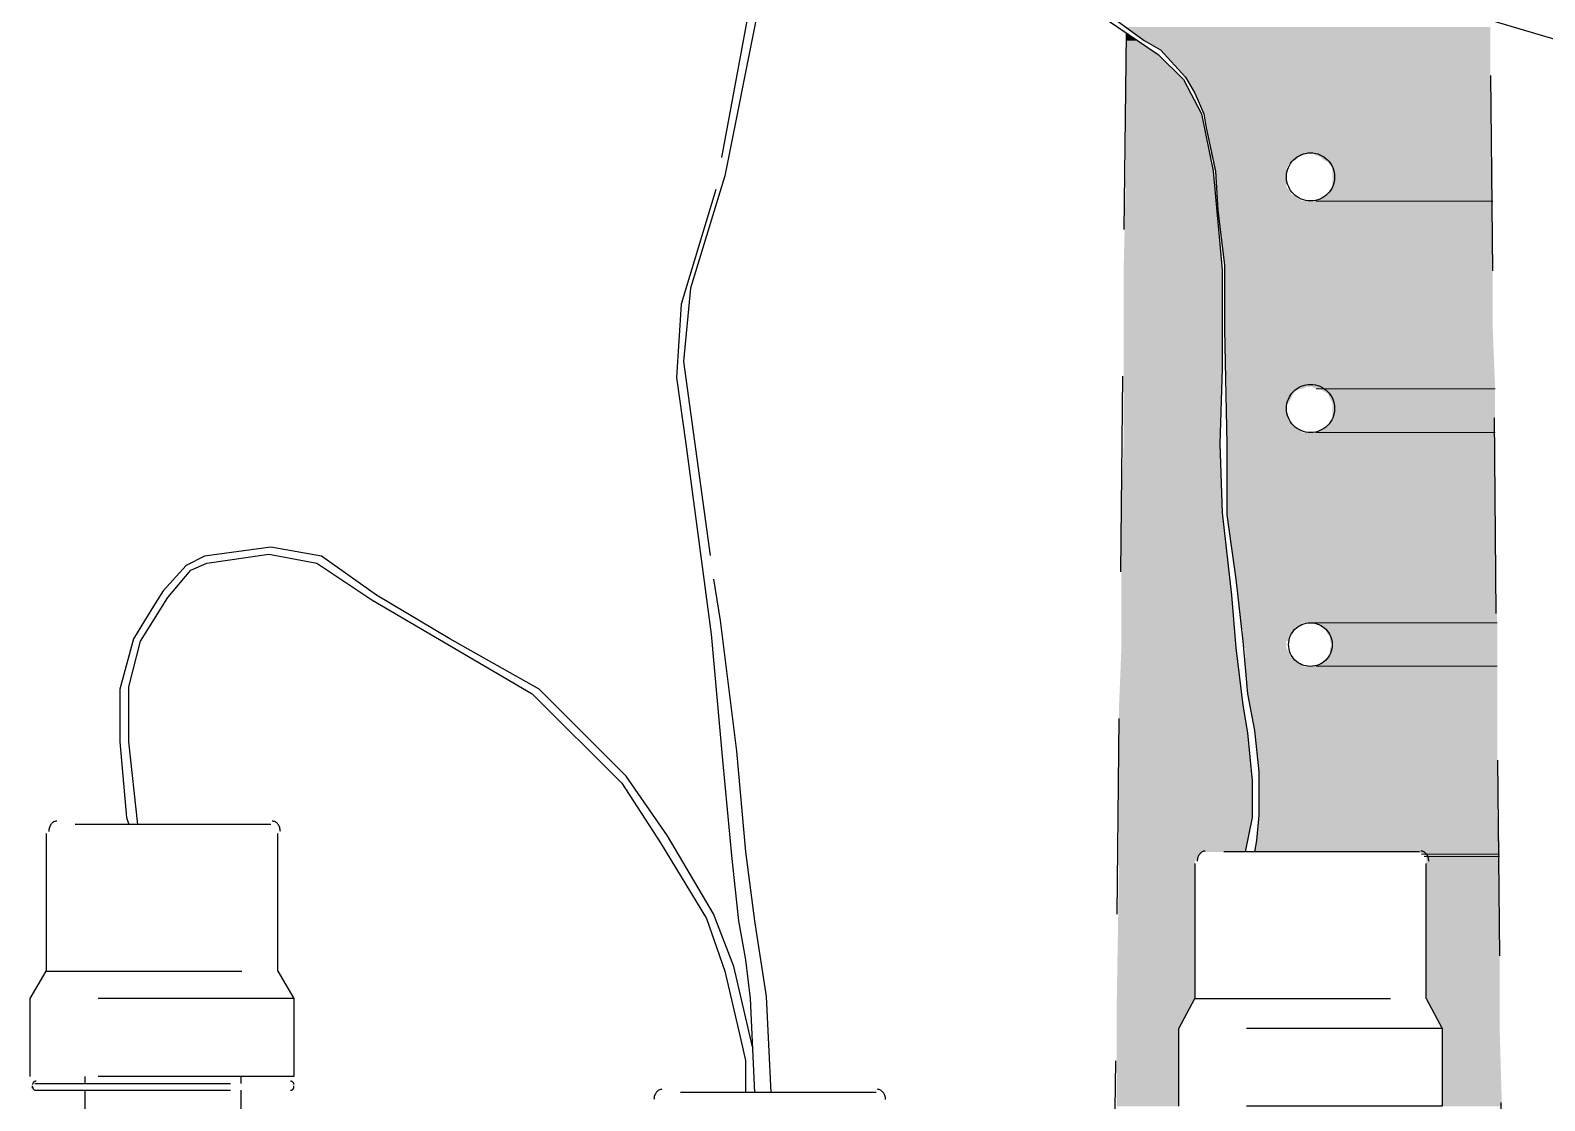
# Model space of a CAD drawing. Header units: metres. Extents: x 2999 to 3164, y 1641 to 1678.
# Drawn here: x 3118.203 to 3119.751, y 1666.225 to 1667.319 of the extents above; entities that cross this region are included whole.
import ezdxf

# ---------------------------------------------------------------- set-up
doc = ezdxf.new("R2010")
doc.units = ezdxf.units.M
doc.linetypes.add('CONTORNO_QUADRO_T', pattern=[0.35, 0.2, -0.15])
doc.layers.add('PDF29_Geometry', color=7, linetype='Continuous')
doc.layers.add('PDF29_Solid Fills', color=7, linetype='Continuous', true_color=0x939598)

msp = doc.modelspace()

# ---------------------------------------------------------------- linework, layer by layer
at = {"layer": 'PDF29_Geometry', "linetype": 'CONTORNO_QUADRO_T', "lineweight": 25}
for points in [[(3118.852, 1668.3486), (3118.9129, 1668.2478), (3118.9504, 1668.1752), (3118.9996, 1667.9666), (3119.0114, 1667.8003), (3118.9973, 1667.6785), (3118.9739, 1667.5449), (3118.9458, 1667.3856), (3118.9036, 1667.156), (3118.8684, 1667.0388), (3118.8637, 1666.9638), (3118.8731, 1666.8959), (3118.8989, 1666.7014), (3118.9106, 1666.5726), (3118.92, 1666.4718), (3118.927, 1666.4085), (3118.934, 1666.3687), (3118.9387, 1666.3289), (3118.9434, 1666.2328)], [(3118.8708, 1668.3556), (3118.9575, 1668.1892), (3119.0114, 1667.9807), (3119.016, 1667.812), (3119.0067, 1667.6995), (3118.9458, 1667.334), (3118.9129, 1667.17), (3118.8778, 1667.0552), (3118.8708, 1666.9802), (3118.9012, 1666.7577), (3118.9083, 1666.7155), (3118.9247, 1666.5819), (3118.934, 1666.4788), (3118.9434, 1666.4085), (3118.9551, 1666.3312), (3118.9598, 1666.2328)], [(3119.8361, 1667.2872), (3119.726, 1667.32), (3119.6252, 1667.3504), (3119.6018, 1667.3575), (3119.583, 1667.3739), (3119.5151, 1667.4231), (3119.4518, 1667.5004), (3119.3487, 1667.6199), (3119.33, 1667.648), (3119.3019, 1667.7159), (3119.2503, 1667.812), (3119.1965, 1667.901), (3119.1074, 1668.0276), (3118.9176, 1668.2666)], [(3119.3042, 1667.3293), (3119.3558, 1667.2942), (3119.3816, 1667.2684), (3119.4003, 1667.2333), (3119.412, 1667.1747), (3119.4214, 1667.074), (3119.4214, 1666.9732), (3119.419, 1666.8959), (3119.4214, 1666.8256), (3119.4308, 1666.7413), (3119.4354, 1666.6874), (3119.4425, 1666.6288), (3119.4472, 1666.6007), (3119.4518, 1666.5515), (3119.4518, 1666.514), (3119.4448, 1666.4788)], [(3119.3066, 1667.334), (3119.3417, 1667.3083), (3119.3581, 1667.2989), (3119.3839, 1667.2708), (3119.3933, 1667.2544), (3119.4026, 1667.2333), (3119.405, 1667.2192), (3119.4144, 1667.1747), (3119.4167, 1667.1349), (3119.4237, 1667.0786), (3119.4237, 1667.013), (3119.4261, 1666.8959), (3119.4261, 1666.8233), (3119.4354, 1666.7577), (3119.4425, 1666.6944), (3119.4472, 1666.6405), (3119.4542, 1666.603), (3119.4589, 1666.5608), (3119.4589, 1666.5163), (3119.4565, 1666.4905), (3119.4542, 1666.4788)], [(3119.7119, 1665.6728), (3119.6955, 1667.3293)], [(3119.323, 1667.3153), (3119.3066, 1665.7267)], [(3118.9411, 1666.2797), (3118.9223, 1666.3617), (3118.9012, 1666.4156), (3118.8544, 1666.4952), (3118.8122, 1666.5562), (3118.7232, 1666.6452), (3118.6318, 1666.6967), (3118.5568, 1666.7413), (3118.5006, 1666.7811), (3118.449, 1666.7905), (3118.3811, 1666.7811), (3118.3623, 1666.7717), (3118.3389, 1666.7459), (3118.3272, 1666.7272), (3118.3085, 1666.6967), (3118.2944, 1666.6452), (3118.2944, 1666.5913), (3118.3014, 1666.514), (3118.3038, 1666.507)], [(3118.3131, 1666.507), (3118.3038, 1666.5913), (3118.3038, 1666.6475), (3118.3155, 1666.6944), (3118.3436, 1666.7389), (3118.367, 1666.767), (3118.3834, 1666.7741), (3118.4467, 1666.7834), (3118.4959, 1666.7741), (3118.5521, 1666.7366), (3118.7161, 1666.6405), (3118.8075, 1666.5491), (3118.8473, 1666.4882), (3118.8942, 1666.4109), (3118.9129, 1666.357), (3118.9293, 1666.2867), (3118.934, 1666.2656), (3118.934, 1666.2328)], [(3118.449, 1666.507), (3118.2288, 1666.507)], [(3118.2194, 1666.4976), (3118.2194, 1666.357), (3118.4561, 1666.357), (3118.4561, 1666.4976)], [(3119.6229, 1666.4788), (3119.4026, 1666.4788)], [(3119.3933, 1666.4671), (3119.3933, 1666.3289), (3119.6299, 1666.3289), (3119.6299, 1666.4671)], [(3118.4561, 1666.357), (3118.4725, 1666.3289), (3118.4725, 1666.2492), (3118.203, 1666.2492), (3118.203, 1666.3289), (3118.2194, 1666.357)], [(3118.4725, 1666.3289), (3118.203, 1666.3289)], [(3119.6299, 1666.3289), (3119.6463, 1666.2984), (3119.6463, 1666.2188), (3119.3769, 1666.2188), (3119.3769, 1666.2984), (3119.3933, 1666.3289)], [(3119.6463, 1666.2984), (3119.3769, 1666.2984)], [(3118.2054, 1666.2375), (3118.2054, 1666.2398)], [(3118.2077, 1666.2422), (3118.4678, 1666.2422)], [(3118.2592, 1666.2422), (3118.2592, 1666.2492)], [(3118.4186, 1666.2422), (3118.4186, 1666.2492)], [(3118.4725, 1666.2375), (3118.4725, 1666.2398)], [(3118.2077, 1666.2352), (3118.4678, 1666.2352)], [(3118.2592, 1666.1696), (3118.2592, 1666.2352)], [(3118.4186, 1666.1696), (3118.4186, 1666.2352)], [(3119.0676, 1666.2328), (3118.8473, 1666.2328)]]:
    msp.add_lwpolyline(points, dxfattribs=at)
at = {"layer": 'PDF29_Geometry', "color": 252, "linetype": 'CONTORNO_QUADRO_T', "lineweight": 0, "true_color": 0x939598}
for points in [[(3119.6979, 1667.1442), (3119.5174, 1667.1442), (3119.6979, 1667.1442)], [(3119.7002, 1666.9521), (3119.5174, 1666.9521), (3119.7002, 1666.9521)], [(3119.7002, 1666.9076), (3119.5174, 1666.9076), (3119.7002, 1666.9076)], [(3119.7025, 1666.7131), (3119.5128, 1666.7131), (3119.7025, 1666.7131)], [(3119.7025, 1666.6686), (3119.5174, 1666.6686), (3119.7025, 1666.6686)], [(3119.7049, 1666.4765), (3119.6252, 1666.4765), (3119.7049, 1666.4765)], [(3119.7049, 1666.4741), (3119.6276, 1666.4741), (3119.7049, 1666.4741)]]:
    msp.add_lwpolyline(points, dxfattribs=at)
at = {"layer": 'PDF29_Geometry', "linetype": 'CONTORNO_QUADRO_T', "lineweight": 25}
for centre, radius in [((3119.5116, 1667.1689), 0.0246), ((3119.5116, 1666.9322), 0.0246), ((3119.5115, 1666.6908), 0.0223)]:
    msp.add_circle(centre, radius, dxfattribs=at)
for points in [[(3118.2301, 1666.5103), (3118.2256, 1666.5103), (3118.2219, 1666.5056), (3118.2219, 1666.4998)], [(3118.4586, 1666.4998), (3118.4586, 1666.5056), (3118.4549, 1666.5103), (3118.4504, 1666.5103)], [(3119.404, 1666.4798), (3119.3995, 1666.4798), (3119.3958, 1666.4751), (3119.3958, 1666.4693)], [(3119.6325, 1666.4693), (3119.6325, 1666.4751), (3119.6288, 1666.4798), (3119.6243, 1666.4798)], [(3118.2089, 1666.2445), (3118.2069, 1666.2445), (3118.2054, 1666.2429), (3118.2054, 1666.241)], [(3118.2054, 1666.2387), (3118.2054, 1666.2368), (3118.2069, 1666.2352), (3118.2089, 1666.2352)], [(3118.4725, 1666.241), (3118.4725, 1666.2429), (3118.4709, 1666.2445), (3118.4689, 1666.2445)], [(3118.4689, 1666.2352), (3118.4709, 1666.2352), (3118.4725, 1666.2368), (3118.4725, 1666.2387)], [(3118.8487, 1666.2362), (3118.8442, 1666.2362), (3118.8405, 1666.2314), (3118.8405, 1666.2256)], [(3119.0772, 1666.2256), (3119.0772, 1666.2314), (3119.0735, 1666.2362), (3119.069, 1666.2362)]]:
    msp.add_open_spline(points, degree=3, dxfattribs=at)
at = {"layer": 'PDF29_Solid Fills', "linetype": 'CONTORNO_QUADRO_T', "transparency": 33554559}
for points in [[(3119.6955, 1667.3223), (3119.323, 1667.3223), (3119.6955, 1667.3083)], [(3119.323, 1667.3223), (3119.6955, 1667.3083), (3119.3417, 1667.3083)], [(3119.323, 1667.3153), (3119.3347, 1667.3083), (3119.323, 1667.3083)], [(3119.3347, 1667.3083), (3119.323, 1667.3083), (3119.3558, 1667.2942)], [(3119.323, 1667.3083), (3119.3558, 1667.2942), (3119.323, 1667.2942)], [(3119.6955, 1667.3083), (3119.3417, 1667.3083), (3119.6955, 1667.2989)], [(3119.3417, 1667.3083), (3119.6955, 1667.2989), (3119.3581, 1667.2989)], [(3119.3558, 1667.2942), (3119.323, 1667.2942), (3119.3816, 1667.2684)], [(3119.323, 1667.2942), (3119.3816, 1667.2684), (3119.323, 1667.2684)], [(3119.6955, 1667.2989), (3119.3581, 1667.2989), (3119.6955, 1667.2708)], [(3119.3581, 1667.2989), (3119.6955, 1667.2708), (3119.3839, 1667.2708)], [(3119.3816, 1667.2684), (3119.323, 1667.2684), (3119.4003, 1667.2333)], [(3119.323, 1667.2684), (3119.4003, 1667.2333), (3119.323, 1667.2333)], [(3119.6955, 1667.2708), (3119.3839, 1667.2708), (3119.6955, 1667.2544)], [(3119.3839, 1667.2708), (3119.6955, 1667.2544), (3119.3933, 1667.2544)], [(3119.6955, 1667.2544), (3119.3933, 1667.2544), (3119.6955, 1667.2333)], [(3119.3933, 1667.2544), (3119.6955, 1667.2333), (3119.4026, 1667.2333)], [(3119.4003, 1667.2333), (3119.323, 1667.2333), (3119.412, 1667.1747)], [(3119.323, 1667.2333), (3119.412, 1667.1747), (3119.323, 1667.1747)], [(3119.6955, 1667.2333), (3119.4026, 1667.2333), (3119.6955, 1667.2192)], [(3119.4026, 1667.2333), (3119.6955, 1667.2192), (3119.405, 1667.2192)], [(3119.6955, 1667.2192), (3119.405, 1667.2192), (3119.6955, 1667.1935)], [(3119.405, 1667.2192), (3119.6955, 1667.1935), (3119.4097, 1667.1935)], [(3119.5081, 1667.1935), (3119.4097, 1667.1935), (3119.5034, 1667.1911)], [(3119.4097, 1667.1935), (3119.5034, 1667.1911), (3119.4097, 1667.1911)], [(3119.5034, 1667.1911), (3119.4097, 1667.1911), (3119.4987, 1667.1888)], [(3119.4097, 1667.1911), (3119.4987, 1667.1888), (3119.4097, 1667.1888)], [(3119.4987, 1667.1888), (3119.4097, 1667.1888), (3119.4964, 1667.1864)], [(3119.4097, 1667.1888), (3119.4964, 1667.1864), (3119.412, 1667.1864)], [(3119.4964, 1667.1864), (3119.412, 1667.1864), (3119.4917, 1667.1841)], [(3119.412, 1667.1864), (3119.4917, 1667.1841), (3119.412, 1667.1841)], [(3119.4917, 1667.1841), (3119.412, 1667.1841), (3119.4893, 1667.1817)], [(3119.412, 1667.1841), (3119.4893, 1667.1817), (3119.412, 1667.1817)], [(3119.4893, 1667.1817), (3119.412, 1667.1817), (3119.487, 1667.1771)], [(3119.412, 1667.1817), (3119.487, 1667.1771), (3119.412, 1667.1771)], [(3119.6955, 1667.1935), (3119.5128, 1667.1935), (3119.6955, 1667.1911)], [(3119.5128, 1667.1935), (3119.6955, 1667.1911), (3119.5174, 1667.1911)], [(3119.6955, 1667.1911), (3119.5174, 1667.1911), (3119.6955, 1667.1888)], [(3119.5174, 1667.1911), (3119.6955, 1667.1888), (3119.5221, 1667.1888)], [(3119.6955, 1667.1888), (3119.5221, 1667.1888), (3119.6979, 1667.1864)], [(3119.5221, 1667.1888), (3119.6979, 1667.1864), (3119.5245, 1667.1864)], [(3119.6979, 1667.1864), (3119.5245, 1667.1864), (3119.6979, 1667.1841)], [(3119.5245, 1667.1864), (3119.6979, 1667.1841), (3119.5292, 1667.1841)], [(3119.6979, 1667.1841), (3119.5292, 1667.1841), (3119.6979, 1667.1817)], [(3119.5292, 1667.1841), (3119.6979, 1667.1817), (3119.5315, 1667.1817)], [(3119.6979, 1667.1817), (3119.5315, 1667.1817), (3119.6979, 1667.1771)], [(3119.5315, 1667.1817), (3119.6979, 1667.1771), (3119.5338, 1667.1771)], [(3119.323, 1667.1747), (3119.4214, 1667.074), (3119.3206, 1667.074)], [(3119.412, 1667.1747), (3119.323, 1667.1747), (3119.4214, 1667.074)], [(3119.487, 1667.1771), (3119.412, 1667.1771), (3119.487, 1667.1747)], [(3119.412, 1667.1771), (3119.487, 1667.1747), (3119.4144, 1667.1747)], [(3119.487, 1667.1747), (3119.4144, 1667.1747), (3119.487, 1667.1724)], [(3119.4144, 1667.1747), (3119.487, 1667.1724), (3119.4144, 1667.1724)], [(3119.487, 1667.1724), (3119.4144, 1667.1724), (3119.487, 1667.1677)], [(3119.4144, 1667.1724), (3119.487, 1667.1677), (3119.4144, 1667.1677)], [(3119.487, 1667.1677), (3119.4144, 1667.1677), (3119.487, 1667.163)], [(3119.4144, 1667.1677), (3119.487, 1667.163), (3119.4144, 1667.163)], [(3119.6979, 1667.1771), (3119.5338, 1667.1771), (3119.6979, 1667.1724)], [(3119.5338, 1667.1771), (3119.6979, 1667.1724), (3119.5338, 1667.1724)], [(3119.6979, 1667.1724), (3119.5338, 1667.1724), (3119.6979, 1667.1677)], [(3119.5338, 1667.1724), (3119.6979, 1667.1677), (3119.5338, 1667.1677)], [(3119.6979, 1667.1677), (3119.5338, 1667.1677), (3119.6979, 1667.163)], [(3119.5338, 1667.1677), (3119.6979, 1667.163), (3119.5338, 1667.163)], [(3119.487, 1667.163), (3119.4144, 1667.163), (3119.487, 1667.1583)], [(3119.4144, 1667.163), (3119.487, 1667.1583), (3119.4144, 1667.1583)], [(3119.487, 1667.1583), (3119.4144, 1667.1583), (3119.4893, 1667.156)], [(3119.4144, 1667.1583), (3119.4893, 1667.156), (3119.4144, 1667.156)], [(3119.4893, 1667.156), (3119.4144, 1667.156), (3119.4917, 1667.1513)], [(3119.4144, 1667.156), (3119.4917, 1667.1513), (3119.4167, 1667.1513)], [(3119.4917, 1667.1513), (3119.4167, 1667.1513), (3119.4964, 1667.1489)], [(3119.4167, 1667.1513), (3119.4964, 1667.1489), (3119.4167, 1667.1489)], [(3119.4964, 1667.1489), (3119.4167, 1667.1489), (3119.4987, 1667.1466)], [(3119.4167, 1667.1489), (3119.4987, 1667.1466), (3119.4167, 1667.1466)], [(3119.5245, 1667.1489), (3119.6979, 1667.1466), (3119.5221, 1667.1466)], [(3119.5292, 1667.1513), (3119.6979, 1667.1489), (3119.5245, 1667.1489)], [(3119.6979, 1667.1489), (3119.5245, 1667.1489), (3119.6979, 1667.1466)], [(3119.5315, 1667.156), (3119.6979, 1667.1513), (3119.5292, 1667.1513)], [(3119.6979, 1667.1513), (3119.5292, 1667.1513), (3119.6979, 1667.1489)], [(3119.5338, 1667.1583), (3119.6979, 1667.156), (3119.5315, 1667.156)], [(3119.6979, 1667.156), (3119.5315, 1667.156), (3119.6979, 1667.1513)], [(3119.6979, 1667.163), (3119.5338, 1667.163), (3119.6979, 1667.1583)], [(3119.5338, 1667.163), (3119.6979, 1667.1583), (3119.5338, 1667.1583)], [(3119.6979, 1667.1583), (3119.5338, 1667.1583), (3119.6979, 1667.156)], [(3119.4987, 1667.1466), (3119.4167, 1667.1466), (3119.5034, 1667.1442)], [(3119.4167, 1667.1466), (3119.5034, 1667.1442), (3119.4167, 1667.1442)], [(3119.5081, 1667.1442), (3119.5081, 1667.1442), (3119.4167, 1667.1442)], [(3119.5081, 1667.1442), (3119.4167, 1667.1442), (3119.5034, 1667.1442)], [(3119.6979, 1667.1442), (3119.4167, 1667.1442), (3119.6979, 1667.1349)], [(3119.4167, 1667.1442), (3119.6979, 1667.1349), (3119.4167, 1667.1349)], [(3119.6979, 1667.1349), (3119.4167, 1667.1349), (3119.6979, 1667.0786)], [(3119.4167, 1667.1349), (3119.6979, 1667.0786), (3119.4237, 1667.0786)], [(3119.5174, 1667.1442), (3119.6979, 1667.1442), (3119.5128, 1667.1442)], [(3119.5221, 1667.1466), (3119.6979, 1667.1442), (3119.5174, 1667.1442)], [(3119.6979, 1667.1466), (3119.5221, 1667.1466), (3119.6979, 1667.1442)], [(3119.4214, 1667.074), (3119.3206, 1667.074), (3119.4214, 1666.9732)], [(3119.3206, 1667.074), (3119.4214, 1666.9732), (3119.3206, 1666.9732)], [(3119.6979, 1667.0786), (3119.4237, 1667.0786), (3119.6979, 1667.013)], [(3119.4237, 1667.0786), (3119.6979, 1667.013), (3119.4237, 1667.013)], [(3119.6979, 1667.013), (3119.4237, 1667.013), (3119.7002, 1666.9545)], [(3119.4237, 1667.013), (3119.7002, 1666.9545), (3119.4261, 1666.9545)], [(3119.4214, 1666.9732), (3119.3206, 1666.9732), (3119.419, 1666.8959)], [(3119.3206, 1666.9732), (3119.419, 1666.8959), (3119.3206, 1666.8959)], [(3119.5081, 1666.9545), (3119.4261, 1666.9545), (3119.5034, 1666.9521)], [(3119.4261, 1666.9545), (3119.5034, 1666.9521), (3119.4261, 1666.9521)], [(3119.501, 1666.9521), (3119.501, 1666.9521), (3119.4261, 1666.9521)], [(3119.501, 1666.9521), (3119.4261, 1666.9521), (3119.5034, 1666.9521)], [(3119.501, 1666.9521), (3119.4261, 1666.9521), (3119.4964, 1666.9498)], [(3119.4261, 1666.9521), (3119.4964, 1666.9498), (3119.4261, 1666.9498)], [(3119.4964, 1666.9498), (3119.4261, 1666.9498), (3119.494, 1666.9474)], [(3119.4261, 1666.9498), (3119.494, 1666.9474), (3119.4261, 1666.9474)], [(3119.7002, 1666.9545), (3119.5128, 1666.9545), (3119.7002, 1666.9521)], [(3119.5128, 1666.9545), (3119.7002, 1666.9521), (3119.5174, 1666.9521)], [(3119.5174, 1666.9521), (3119.7002, 1666.9521), (3119.5221, 1666.9521)], [(3119.7002, 1666.9521), (3119.5221, 1666.9521), (3119.7002, 1666.9498)], [(3119.5221, 1666.9521), (3119.7002, 1666.9498), (3119.5245, 1666.9498)], [(3119.7002, 1666.9498), (3119.5245, 1666.9498), (3119.7002, 1666.9474)], [(3119.5245, 1666.9498), (3119.7002, 1666.9474), (3119.5292, 1666.9474)], [(3119.494, 1666.9474), (3119.4261, 1666.9474), (3119.4917, 1666.9427)], [(3119.4261, 1666.9474), (3119.4917, 1666.9427), (3119.4261, 1666.9427)], [(3119.4917, 1666.9427), (3119.4261, 1666.9427), (3119.4893, 1666.9381)], [(3119.4261, 1666.9427), (3119.4893, 1666.9381), (3119.4261, 1666.9381)], [(3119.4893, 1666.9381), (3119.4261, 1666.9381), (3119.487, 1666.9357)], [(3119.4261, 1666.9381), (3119.487, 1666.9357), (3119.4261, 1666.9357)], [(3119.487, 1666.9357), (3119.4261, 1666.9357), (3119.487, 1666.931)], [(3119.4261, 1666.9357), (3119.487, 1666.931), (3119.4261, 1666.931)], [(3119.7002, 1666.9474), (3119.5292, 1666.9474), (3119.7002, 1666.9427)], [(3119.5292, 1666.9474), (3119.7002, 1666.9427), (3119.5315, 1666.9427)], [(3119.7002, 1666.9427), (3119.5315, 1666.9427), (3119.7002, 1666.9381)], [(3119.5315, 1666.9427), (3119.7002, 1666.9381), (3119.5338, 1666.9381)], [(3119.7002, 1666.9381), (3119.5338, 1666.9381), (3119.7002, 1666.9357)], [(3119.5338, 1666.9381), (3119.7002, 1666.9357), (3119.5338, 1666.9357)], [(3119.7002, 1666.9357), (3119.5338, 1666.9357), (3119.7002, 1666.931)], [(3119.5338, 1666.9357), (3119.7002, 1666.931), (3119.5338, 1666.931)], [(3119.487, 1666.931), (3119.4261, 1666.931), (3119.487, 1666.9263)], [(3119.4261, 1666.931), (3119.487, 1666.9263), (3119.4261, 1666.9263)], [(3119.487, 1666.9263), (3119.4261, 1666.9263), (3119.4893, 1666.9217)], [(3119.4261, 1666.9263), (3119.4893, 1666.9217), (3119.4261, 1666.9217)], [(3119.4893, 1666.9217), (3119.4261, 1666.9217), (3119.4917, 1666.917)], [(3119.4261, 1666.9217), (3119.4917, 1666.917), (3119.4261, 1666.917)], [(3119.4917, 1666.917), (3119.4261, 1666.917), (3119.494, 1666.9146)], [(3119.4261, 1666.917), (3119.494, 1666.9146), (3119.4261, 1666.9146)], [(3119.5315, 1666.917), (3119.7002, 1666.9146), (3119.5292, 1666.9146)], [(3119.5338, 1666.9217), (3119.7002, 1666.917), (3119.5315, 1666.917)], [(3119.7002, 1666.917), (3119.5315, 1666.917), (3119.7002, 1666.9146)], [(3119.7002, 1666.931), (3119.5338, 1666.931), (3119.7002, 1666.9263)], [(3119.5338, 1666.931), (3119.7002, 1666.9263), (3119.5338, 1666.9263)], [(3119.7002, 1666.9263), (3119.5338, 1666.9263), (3119.7002, 1666.9217)], [(3119.5338, 1666.9263), (3119.7002, 1666.9217), (3119.5338, 1666.9217)], [(3119.7002, 1666.9217), (3119.5338, 1666.9217), (3119.7002, 1666.917)], [(3119.494, 1666.9146), (3119.4261, 1666.9146), (3119.4964, 1666.9123)], [(3119.4261, 1666.9146), (3119.4964, 1666.9123), (3119.4261, 1666.9123)], [(3119.4964, 1666.9123), (3119.4261, 1666.9123), (3119.501, 1666.9099)], [(3119.4261, 1666.9123), (3119.501, 1666.9099), (3119.4261, 1666.9099)], [(3119.501, 1666.9099), (3119.4261, 1666.9099), (3119.5034, 1666.9076)], [(3119.4261, 1666.9099), (3119.5034, 1666.9076), (3119.4261, 1666.9076)], [(3119.5081, 1666.9076), (3119.5081, 1666.9076), (3119.4261, 1666.9076)], [(3119.5081, 1666.9076), (3119.4261, 1666.9076), (3119.5034, 1666.9076)], [(3119.7002, 1666.9076), (3119.4261, 1666.9076), (3119.7002, 1666.8959)], [(3119.4261, 1666.9076), (3119.7002, 1666.8959), (3119.4261, 1666.8959)], [(3119.5174, 1666.9076), (3119.7002, 1666.9076), (3119.5128, 1666.9076)], [(3119.5221, 1666.9099), (3119.7002, 1666.9076), (3119.5174, 1666.9076)], [(3119.5245, 1666.9123), (3119.7002, 1666.9099), (3119.5221, 1666.9099)], [(3119.7002, 1666.9099), (3119.5221, 1666.9099), (3119.7002, 1666.9076)], [(3119.5292, 1666.9146), (3119.7002, 1666.9123), (3119.5245, 1666.9123)], [(3119.7002, 1666.9123), (3119.5245, 1666.9123), (3119.7002, 1666.9099)], [(3119.7002, 1666.9146), (3119.5292, 1666.9146), (3119.7002, 1666.9123)], [(3119.3206, 1666.8959), (3119.4214, 1666.8256), (3119.3183, 1666.8256)], [(3119.419, 1666.8959), (3119.3206, 1666.8959), (3119.4214, 1666.8256)], [(3119.7002, 1666.8959), (3119.4261, 1666.8959), (3119.7002, 1666.8233)], [(3119.4261, 1666.8959), (3119.7002, 1666.8233), (3119.4261, 1666.8233)], [(3119.4214, 1666.8256), (3119.3183, 1666.8256), (3119.4308, 1666.7413)], [(3119.3183, 1666.8256), (3119.4308, 1666.7413), (3119.3183, 1666.7413)], [(3119.7002, 1666.8233), (3119.4261, 1666.8233), (3119.7002, 1666.7577)], [(3119.4261, 1666.8233), (3119.7002, 1666.7577), (3119.4354, 1666.7577)], [(3119.7002, 1666.7577), (3119.4354, 1666.7577), (3119.7025, 1666.7131)], [(3119.4354, 1666.7577), (3119.7025, 1666.7131), (3119.4401, 1666.7131)], [(3119.4308, 1666.7413), (3119.3183, 1666.7413), (3119.4354, 1666.6874)], [(3119.3183, 1666.7413), (3119.4354, 1666.6874), (3119.3183, 1666.6874)], [(3119.5034, 1666.7131), (3119.5034, 1666.7131), (3119.4401, 1666.7131)], [(3119.5034, 1666.7131), (3119.4401, 1666.7131), (3119.5081, 1666.7131)], [(3119.5034, 1666.7131), (3119.4401, 1666.7131), (3119.501, 1666.7108)], [(3119.4401, 1666.7131), (3119.501, 1666.7108), (3119.4401, 1666.7108)], [(3119.501, 1666.7108), (3119.4401, 1666.7108), (3119.4964, 1666.7084)], [(3119.4401, 1666.7108), (3119.4964, 1666.7084), (3119.4401, 1666.7084)], [(3119.4964, 1666.7084), (3119.4401, 1666.7084), (3119.494, 1666.7061)], [(3119.4401, 1666.7084), (3119.494, 1666.7061), (3119.4425, 1666.7061)], [(3119.494, 1666.7061), (3119.4425, 1666.7061), (3119.4917, 1666.7014)], [(3119.4425, 1666.7061), (3119.4917, 1666.7014), (3119.4425, 1666.7014)], [(3119.4917, 1666.7014), (3119.4425, 1666.7014), (3119.4893, 1666.6991)], [(3119.4425, 1666.7014), (3119.4893, 1666.6991), (3119.4425, 1666.6991)], [(3119.5128, 1666.7131), (3119.7025, 1666.7131), (3119.5174, 1666.7131)], [(3119.7025, 1666.7131), (3119.5174, 1666.7131), (3119.7025, 1666.7108)], [(3119.5174, 1666.7131), (3119.7025, 1666.7108), (3119.5198, 1666.7108)], [(3119.7025, 1666.7108), (3119.5198, 1666.7108), (3119.7025, 1666.7084)], [(3119.5198, 1666.7108), (3119.7025, 1666.7084), (3119.5245, 1666.7084)], [(3119.7025, 1666.7084), (3119.5245, 1666.7084), (3119.7025, 1666.7061)], [(3119.5245, 1666.7084), (3119.7025, 1666.7061), (3119.5268, 1666.7061)], [(3119.7025, 1666.7061), (3119.5268, 1666.7061), (3119.7025, 1666.7014)], [(3119.5268, 1666.7061), (3119.7025, 1666.7014), (3119.5292, 1666.7014)], [(3119.7025, 1666.7014), (3119.5292, 1666.7014), (3119.7025, 1666.6991)], [(3119.5292, 1666.7014), (3119.7025, 1666.6991), (3119.5315, 1666.6991)], [(3119.3183, 1666.6874), (3119.4425, 1666.6288), (3119.3159, 1666.6288)], [(3119.4354, 1666.6874), (3119.3183, 1666.6874), (3119.4425, 1666.6288)], [(3119.4893, 1666.6991), (3119.4425, 1666.6991), (3119.4893, 1666.6944)], [(3119.4425, 1666.6991), (3119.4893, 1666.6944), (3119.4425, 1666.6944)], [(3119.487, 1666.6944), (3119.487, 1666.6944), (3119.4425, 1666.6944)], [(3119.487, 1666.6944), (3119.4425, 1666.6944), (3119.4893, 1666.6944)], [(3119.487, 1666.6944), (3119.4425, 1666.6944), (3119.487, 1666.6897)], [(3119.4425, 1666.6944), (3119.487, 1666.6897), (3119.4425, 1666.6897)], [(3119.487, 1666.6897), (3119.4425, 1666.6897), (3119.487, 1666.6874)], [(3119.4425, 1666.6897), (3119.487, 1666.6874), (3119.4448, 1666.6874)], [(3119.487, 1666.6874), (3119.4448, 1666.6874), (3119.4893, 1666.6827)], [(3119.4448, 1666.6874), (3119.4893, 1666.6827), (3119.4448, 1666.6827)], [(3119.7025, 1666.6991), (3119.5315, 1666.6991), (3119.7025, 1666.6944)], [(3119.5315, 1666.6991), (3119.7025, 1666.6944), (3119.5315, 1666.6944)], [(3119.7025, 1666.6944), (3119.5315, 1666.6944), (3119.7025, 1666.6897)], [(3119.5315, 1666.6944), (3119.7025, 1666.6897), (3119.5338, 1666.6897)], [(3119.5338, 1666.6897), (3119.7025, 1666.6874), (3119.5315, 1666.6874)], [(3119.7025, 1666.6874), (3119.5315, 1666.6874), (3119.7025, 1666.6827)], [(3119.5315, 1666.6874), (3119.7025, 1666.6827), (3119.5315, 1666.6827)], [(3119.7025, 1666.6897), (3119.5338, 1666.6897), (3119.7025, 1666.6874)], [(3119.4893, 1666.6827), (3119.4448, 1666.6827), (3119.4917, 1666.678)], [(3119.4448, 1666.6827), (3119.4917, 1666.678), (3119.4448, 1666.678)], [(3119.4917, 1666.678), (3119.4448, 1666.678), (3119.494, 1666.6756)], [(3119.4448, 1666.678), (3119.494, 1666.6756), (3119.4448, 1666.6756)], [(3119.494, 1666.6756), (3119.4448, 1666.6756), (3119.4964, 1666.6733)], [(3119.4448, 1666.6756), (3119.4964, 1666.6733), (3119.4448, 1666.6733)], [(3119.4964, 1666.6733), (3119.4448, 1666.6733), (3119.501, 1666.671)], [(3119.4448, 1666.6733), (3119.501, 1666.671), (3119.4448, 1666.671)], [(3119.501, 1666.671), (3119.4448, 1666.671), (3119.5034, 1666.6686)], [(3119.4448, 1666.671), (3119.5034, 1666.6686), (3119.4448, 1666.6686)], [(3119.5198, 1666.671), (3119.7025, 1666.6686), (3119.5174, 1666.6686)], [(3119.5245, 1666.6733), (3119.7025, 1666.671), (3119.5198, 1666.671)], [(3119.7025, 1666.671), (3119.5198, 1666.671), (3119.7025, 1666.6686)], [(3119.5268, 1666.6756), (3119.7025, 1666.6733), (3119.5245, 1666.6733)], [(3119.7025, 1666.6733), (3119.5245, 1666.6733), (3119.7025, 1666.671)], [(3119.5292, 1666.678), (3119.7025, 1666.6756), (3119.5268, 1666.6756)], [(3119.7025, 1666.6756), (3119.5268, 1666.6756), (3119.7025, 1666.6733)], [(3119.5315, 1666.6827), (3119.7025, 1666.678), (3119.5292, 1666.678)], [(3119.7025, 1666.678), (3119.5292, 1666.678), (3119.7025, 1666.6756)], [(3119.7025, 1666.6827), (3119.5315, 1666.6827), (3119.7025, 1666.678)], [(3119.5081, 1666.6686), (3119.5081, 1666.6686), (3119.4448, 1666.6686)], [(3119.5081, 1666.6686), (3119.4448, 1666.6686), (3119.5034, 1666.6686)], [(3119.7025, 1666.6686), (3119.4448, 1666.6686), (3119.7025, 1666.6405)], [(3119.4448, 1666.6686), (3119.7025, 1666.6405), (3119.4472, 1666.6405)], [(3119.5174, 1666.6686), (3119.7025, 1666.6686), (3119.5128, 1666.6686)], [(3119.7025, 1666.6405), (3119.4472, 1666.6405), (3119.7025, 1666.603)], [(3119.4472, 1666.6405), (3119.7025, 1666.603), (3119.4542, 1666.603)], [(3119.4425, 1666.6288), (3119.3159, 1666.6288), (3119.4472, 1666.6007)], [(3119.3159, 1666.6288), (3119.4472, 1666.6007), (3119.3159, 1666.6007)], [(3119.4472, 1666.6007), (3119.3159, 1666.6007), (3119.4518, 1666.5515)], [(3119.3159, 1666.6007), (3119.4518, 1666.5515), (3119.3159, 1666.5515)], [(3119.7025, 1666.603), (3119.4542, 1666.603), (3119.7025, 1666.5608)], [(3119.4542, 1666.603), (3119.7025, 1666.5608), (3119.4589, 1666.5608)], [(3119.7025, 1666.5608), (3119.4589, 1666.5608), (3119.7025, 1666.5163)], [(3119.4589, 1666.5608), (3119.7025, 1666.5163), (3119.4589, 1666.5163)], [(3119.4518, 1666.5515), (3119.3159, 1666.5515), (3119.4518, 1666.514)], [(3119.3159, 1666.5515), (3119.4518, 1666.514), (3119.3159, 1666.514)], [(3119.4589, 1666.5163), (3119.7049, 1666.4905), (3119.4565, 1666.4905)], [(3119.7025, 1666.5163), (3119.4589, 1666.5163), (3119.7049, 1666.4905)], [(3119.4518, 1666.514), (3119.3159, 1666.514), (3119.4448, 1666.4788)], [(3119.3159, 1666.514), (3119.4448, 1666.4788), (3119.3159, 1666.4788)], [(3119.4565, 1666.4905), (3119.7049, 1666.4788), (3119.4542, 1666.4788)], [(3119.7049, 1666.4905), (3119.4565, 1666.4905), (3119.7049, 1666.4788)], [(3119.4003, 1666.4788), (3119.4003, 1666.4788), (3119.3159, 1666.4788)], [(3119.4003, 1666.4788), (3119.3159, 1666.4788), (3119.4026, 1666.4788)], [(3119.4003, 1666.4788), (3119.3159, 1666.4788), (3119.4003, 1666.4765)], [(3119.3159, 1666.4788), (3119.4003, 1666.4765), (3119.3159, 1666.4765)], [(3119.398, 1666.4765), (3119.398, 1666.4765), (3119.3159, 1666.4765)], [(3119.398, 1666.4765), (3119.3159, 1666.4765), (3119.4003, 1666.4765)], [(3119.3159, 1666.4765), (3119.398, 1666.4765), (3119.398, 1666.4765)], [(3119.398, 1666.4765), (3119.398, 1666.4765), (3119.3159, 1666.4765)], [(3119.398, 1666.4765), (3119.3159, 1666.4765), (3119.3956, 1666.4741)], [(3119.3159, 1666.4765), (3119.3956, 1666.4741), (3119.3159, 1666.4741)], [(3119.3159, 1666.4741), (3119.3956, 1666.4741), (3119.3956, 1666.4741)], [(3119.3956, 1666.4741), (3119.3956, 1666.4741), (3119.3159, 1666.4741)], [(3119.3956, 1666.4741), (3119.3159, 1666.4741), (3119.3956, 1666.4718)], [(3119.3159, 1666.4741), (3119.3956, 1666.4718), (3119.3159, 1666.4718)], [(3119.3956, 1666.4718), (3119.3159, 1666.4718), (3119.3933, 1666.4695)], [(3119.3159, 1666.4718), (3119.3933, 1666.4695), (3119.3159, 1666.4695)], [(3119.3933, 1666.4695), (3119.3159, 1666.4695), (3119.3933, 1666.4671)], [(3119.3159, 1666.4695), (3119.3933, 1666.4671), (3119.3159, 1666.4671)], [(3119.6229, 1666.4788), (3119.7049, 1666.4788), (3119.7049, 1666.4788)], [(3119.7049, 1666.4788), (3119.7049, 1666.4788), (3119.6229, 1666.4788)], [(3119.7049, 1666.4788), (3119.6229, 1666.4788), (3119.7049, 1666.4765)], [(3119.6229, 1666.4788), (3119.7049, 1666.4765), (3119.6252, 1666.4765)], [(3119.6252, 1666.4765), (3119.7049, 1666.4765), (3119.6276, 1666.4765)], [(3119.6276, 1666.4765), (3119.7049, 1666.4765), (3119.7049, 1666.4765)], [(3119.7049, 1666.4765), (3119.7049, 1666.4765), (3119.6276, 1666.4765)], [(3119.7049, 1666.4765), (3119.6276, 1666.4765), (3119.7049, 1666.4741)], [(3119.6276, 1666.4765), (3119.7049, 1666.4741), (3119.6276, 1666.4741)], [(3119.6276, 1666.4741), (3119.7049, 1666.4741), (3119.6299, 1666.4741)], [(3119.7049, 1666.4741), (3119.6299, 1666.4741), (3119.7049, 1666.4718)], [(3119.6299, 1666.4741), (3119.7049, 1666.4718), (3119.6299, 1666.4718)], [(3119.7049, 1666.4718), (3119.6299, 1666.4718), (3119.7049, 1666.4695)], [(3119.6299, 1666.4718), (3119.7049, 1666.4695), (3119.6299, 1666.4695)], [(3119.7049, 1666.4695), (3119.6299, 1666.4695), (3119.7049, 1666.4671)], [(3119.6299, 1666.4695), (3119.7049, 1666.4671), (3119.6299, 1666.4671)], [(3119.3159, 1666.4671), (3119.3933, 1666.3289), (3119.3136, 1666.3289)], [(3119.3933, 1666.4671), (3119.3159, 1666.4671), (3119.3933, 1666.3289)], [(3119.7049, 1666.4671), (3119.6299, 1666.4671), (3119.7049, 1666.3289)], [(3119.6299, 1666.4671), (3119.7049, 1666.3289), (3119.6299, 1666.3289)], [(3119.3933, 1666.3289), (3119.3136, 1666.3289), (3119.3769, 1666.2984)], [(3119.3136, 1666.3289), (3119.3769, 1666.2984), (3119.3136, 1666.2984)], [(3119.7049, 1666.3289), (3119.6299, 1666.3289), (3119.7049, 1666.2984)], [(3119.6299, 1666.3289), (3119.7049, 1666.2984), (3119.6463, 1666.2984)], [(3119.3769, 1666.2984), (3119.3136, 1666.2984), (3119.3769, 1666.2188)], [(3119.3136, 1666.2984), (3119.3769, 1666.2188), (3119.3136, 1666.2188)], [(3119.7049, 1666.2984), (3119.6463, 1666.2984), (3119.7072, 1666.2188)], [(3119.6463, 1666.2984), (3119.7072, 1666.2188), (3119.6463, 1666.2188)]]:
    msp.add_solid(points, dxfattribs=at)

doc.saveas('drawing.dxf')
